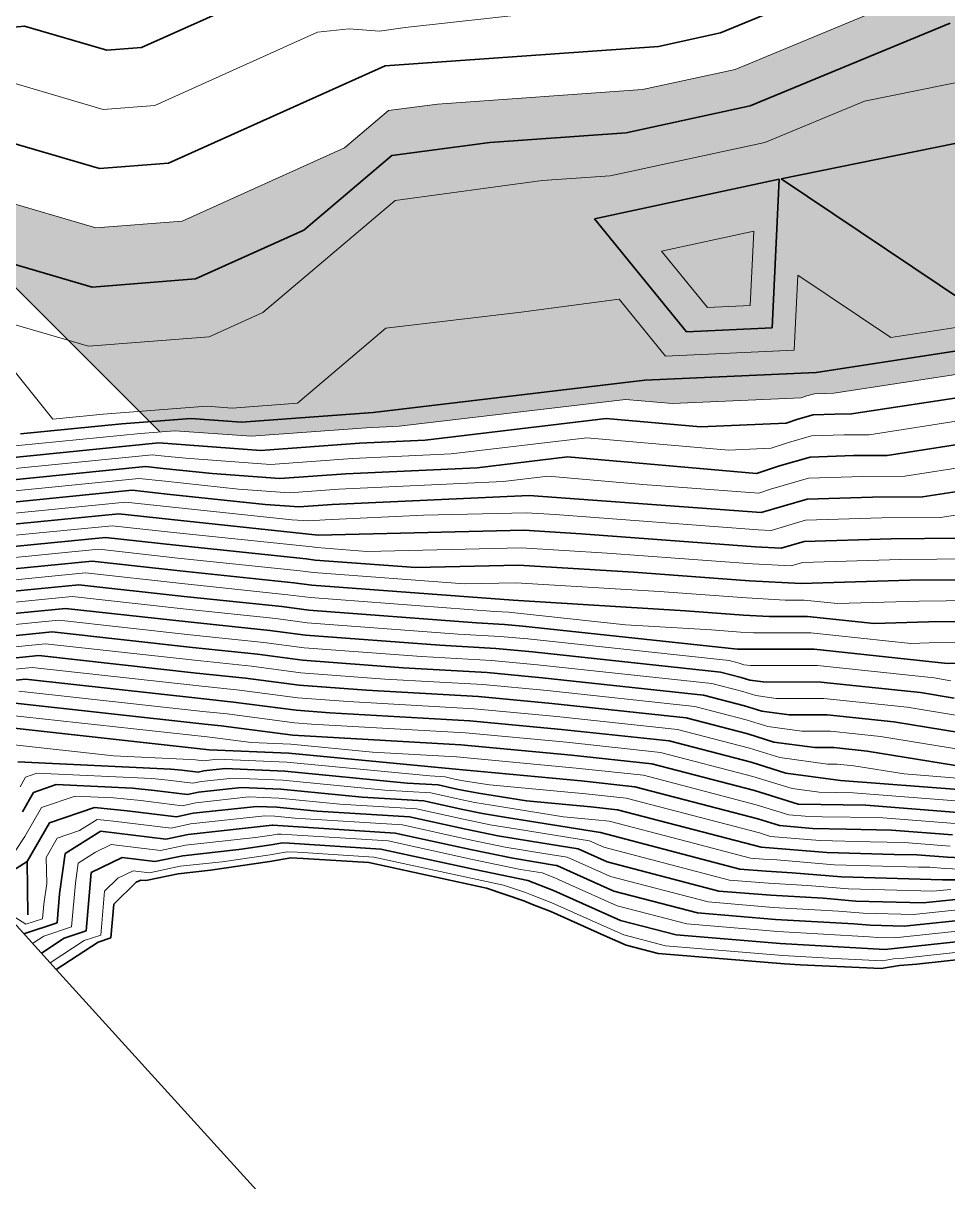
# Model space of a CAD drawing. Header units: millimetres. Extents: x -859836 to 307983, y -308065 to 649894.
# Drawn here: x -775683 to -711573, y -199489 to -119217 of the extents above; entities that cross this region are included whole.
import ezdxf

# ---------------------------------------------------------------- set-up
doc = ezdxf.new("R2010")
doc.units = ezdxf.units.MM
for name, color, linetype, lineweight in [('A-DETL-MBND', 5, 'Continuous', 9), ('C-TOPO', 7, 'Continuous', 9), ('C-TOPO-MAJR', 7, 'Continuous', 35), ('C-TOPO-MINR', 7, 'Continuous', 9)]:
    doc.layers.add(name, color=color, linetype=linetype, lineweight=lineweight)

msp = doc.modelspace()

# ---------------------------------------------------------------- hatches: boundary and pattern name
at = {"layer": 'A-DETL-MBND', "transparency": 33554585}
h = msp.add_hatch(color=1, dxfattribs=at)
h.paths.add_polyline_path([(-759872, -147838), (-751409, -147225), (-749609, -147143), (-733854, -145290), (-730653, -145570), (-721745, -145172), (-720814, -144887), (-719370, -144842), (-700946, -141995), (-695529, -141498), (-691142, -140868), (-678862, -139709), (-676064, -138561), (-673339, -137902), (-666588, -136592), (-665513, -135889), (-664558, -135218), (-662197, -133772), (-661519, -132852), (-659949, -130928), (-651084, -125443), (-650822, -125228), (-650213, -124939), (-646382, -122722), (-642214, -121295), (-640352, -120839), (-632919, -116639), (-632407, -116545), (-631232, -115977), (-624031, -110102), (-618435, -105784), (-615716, -103869), (-610671, -99638), (-609303, -97431), (-608187, -95168), (-606545, -92038), (-605546, -89814), (-602862, -83094), (-597357, -72506), (-595184, -69076), (-591888, -62294), (-588957, -58521), (-588686, -57663), (-586782, -51788), (-586421, -50671), (-585891, -49261), (-584837, -42142), (-583168, -34750), (-583236, -29503), (-581474, -24626), (-579291, -20446), (-577288, -10529), (-577844, -8379), (-576716, -5129), (-576923, -622), (-576761, 3433), (-577514, 8400), (-584433, 17478), (-591451, 26894), (-592059, 27631), (-594253, 29365), (-596698, 31520), (-606682, 39522), (-614114, 48456), (-617877, 53657), (-619367, 54812), (-621388, 57245), (-626371, 64609), (-630225, 76139), (-631882, 80641), (-631321, 82021), (-631047, 88615), (-629216, 99080), (-628971, 99848), (-627656, 101469), (-625202, 104951), (-622310, 108328), (-621916, 108853), (-618287, 112790), (-616954, 119597), (-611965, 123985), (-607391, 123672), (-603528, 125761), (-599346, 128280), (-596175, 130112), (-593901, 131920), (-587341, 139484), (-579017, 149394), (-573792, 168423), (-559581, 167597), (-555765, 171191), (-554261, 171958), (-551262, 173126), (-545079, 176205), (-536568, 178750), (-529133, 181370), (-526344, 189128), (-597518, 189128), (-597518, 207194), (-600686, 199575), (-609478, 188948), (-615919, 179175), (-616544, 177848), (-622914, 167950), (-630994, 157392), (-633191, 154309), (-645163, 133248), (-651286, 125168), (-651764, 119294), (-657364, 118029), (-668886, 104497), (-672322, 98230), (-678809, 91777), (-686744, 84898), (-689449, 82017), (-695207, 77404), (-695380, 71893), (-694273, 69271), (-689492, 45636), (-683652, 33844), (-677737, 19772), (-662028, -2904), (-651984, -24980), (-650691, -30222), (-651908, -42347), (-653635, -63919), (-656698, -68818), (-662024, -76036), (-666896, -86650), (-667567, -88913), (-681751, -105555), (-682213, -106748), (-682594, -107406), (-685917, -108622), (-692036, -110612), (-701719, -112727), (-713390, -117126), (-713858, -117303), (-715899, -118114), (-726309, -122425), (-732752, -123814), (-746954, -124818), (-750353, -125277), (-753407, -127865), (-764669, -132928), (-770641, -133394), (-784358, -129387), (-766211, -147534), (-765162, -147452), (-761763, -147700)])
h.paths.add_polyline_path([(-165073, -63985), (-152433, -63128), (-147212, -62558), (-145468, -61769), (-136004, -54982), (-133768, -53767), (-129949, -51511), (-119584, -45141), (-108212, -38110), (-106147, -37513), (-103534, -36430), (-95440, -33679), (-85435, -28121), (-81217, -27620), (-70310, -23490), (-69569, -23057), (-66354, -22120), (-63531, -20738), (-60354, -18737), (-51173, -14112), (-47726, -11549), (-46080, -8030), (-42098, 1247), (-71582, -3952), (-102491, 171344), (-31433, 183873), (-10665, 66090), (-8344, 71188), (-5480, 80840), (-4976, 82926), (-4345, 84088), (-2338, 91567), (-1942, 95428), (-648, 97607), (-1071, 98220), (-2510, 100800), (-3468, 101999), (-4531, 105589), (-4872, 106391), (-4883, 106838), (-4266, 108209), (-3836, 109670), (-3397, 110774), (-3406, 111243), (-3028, 112006), (-3263, 112804), (-5003, 115819), (-4795, 118868), (-5263, 125250), (-6517, 126820), (-6835, 127207), (-7506, 127369), (-7948, 127596), (-9992, 128520), (-10488, 129121), (-11669, 131806), (-11797, 132101), (-12046, 133135), (-12559, 133970), (-14267, 135969), (-16205, 140122), (-18451, 143457), (-18982, 145256), (-19057, 146525), (-18964, 150253), (-18988, 154876), (-19576, 155921), (-19786, 160906), (-20496, 162914), (-20826, 165369), (-20799, 166915), (-20107, 172970), (-19517, 173820), (-19312, 174558), (-18670, 176101), (-17060, 179067), (-15517, 180705), (-13911, 185702), (-4262, 188301), (-1645, 188923), (-105, 188210), (8503, 183584), (10926, 183912), (12005, 184043), (13640, 184361), (15131, 185109), (17172, 186245), (21649, 186967), (26966, 189922), (27822, 190382), (28403, 191056), (32119, 193617), (35169, 195832), (37685, 197143), (44902, 200225), (45756, 200160), (48502, 199127), (50290, 198574), (51191, 198365), (51921, 198324), (52221, 198344), (54759, 197846), (56032, 196790), (56464, 196469), (57692, 196367), (59108, 196361), (60941, 197154), (66233, 199839), (70130, 201192), (73048, 200979), (76924, 206128), (82127, 208080), (85344, 208780), (86075, 208372), (88573, 207914), (89729, 206890), (91276, 205317), (93776, 203937), (94137, 202344), (94391, 199786), (122336, 197831), (121797, 189716), (125647, 199482), (126089, 201383), (126324, 204787), (126905, 208036), (127554, 210427), (128482, 214073), (128746, 220996), (128473, 222544), (126624, 223852), (126936, 229764), (121612, 232554), (119877, 233364), (114690, 236608), (111762, 238823), (110636, 246522), (110029, 247546), (108783, 253509), (107371, 255011), (105531, 255323), (97841, 258447), (94527, 260036), (90352, 264357), (89017, 265316), (86132, 267662), (83932, 268416), (81219, 269590), (78181, 270815), (77485, 271254), (76016, 271688), (70070, 272996), (65720, 273763), (60235, 273305), (58972, 273395), (52899, 270581), (50487, 269940), (48782, 269681), (44888, 271379), (44155, 271664), (36008, 276151), (32279, 278102), (30572, 279889), (26209, 282046), (25647, 282628), (25305, 282619), (16014, 287701), (12948, 288678), (12218, 290013), (5109, 293561), (1173, 293491), (996, 295848), (-846, 297677), (-3706, 301772), (-4254, 303671), (-5166, 310755), (-5514, 312595), (-5824, 313912), (-11263, 323566), (-11006, 329168), (-11128, 331667), (-19570, 300160), (-119951, 327057), (-119803, 323213), (-126677, 316885), (-131916, 309583), (-138039, 307127), (-139811, 306218), (-145009, 304770), (-152454, 299923), (-155529, 293631), (-156974, 291356), (-164244, 289138), (-169538, 285729), (-171473, 283227), (-175794, 279460), (-179077, 276921), (-181978, 270226), (-183799, 266060), (-186962, 261812), (-188195, 260364), (-189518, 257544), (-192219, 254304), (-192584, 253707), (-193666, 250905), (-195467, 243388), (-196196, 242827), (-194515, 241920), (-193117, 240272), (-191870, 238552), (-189445, 238099), (-187379, 238829), (-181196, 237496), (-175260, 234188), (-174712, 233864), (-173921, 232781), (-172965, 231563), (-172393, 230212), (-171401, 229395), (-170346, 228036), (-168731, 226171), (-166947, 224795), (-166149, 223746), (-163251, 221790), (-159390, 213002), (-157244, 207107), (-158125, 203750), (-158684, 200374), (-157805, 198095), (-156223, 195786), (-156238, 193540), (-155648, 190949), (-154491, 184489), (-154880, 182143), (-154447, 180199), (-153070, 178898), (-149834, 176505), (-139965, 171530), (-138126, 170600), (-129357, 164765), (-128806, 164582), (-125625, 162125), (-121962, 159155), (-118169, 147987), (-115529, 142356), (-110100, 136364), (-104170, 130983), (-102874, 130179), (-102493, 125049), (-102587, 124307), (-102565, 123298), (-101236, 116731), (-101075, 108354), (-100903, 103207), (-100752, 100763), (-102347, 94828), (-103663, 92538), (-105020, 75873), (-113779, 78871), (-115927, 80336), (-116767, 79773), (-118030, 78279), (-120019, 71407), (-121727, 70570), (-124911, 67739), (-132123, 62869), (-134503, 61669), (-142143, 63655), (-144511, 65162), (-146330, 66255), (-93930, -25754), (-156629, -61462), (-204703, 22951), (-203169, 15882), (-200858, 9097), (-201011, 7340), (-201672, 4283), (-201800, 3453), (-202205, -1962), (-203074, -4336), (-205085, -7779), (-205398, -8805), (-204303, -12916), (-199204, -23507), (-197559, -24806), (-188446, -36297), (-186232, -39786), (-180001, -45528), (-178692, -50309), (-178316, -54011), (-176500, -58311), (-174921, -60229), (-168457, -62865), (-166443, -63531)])
h.paths.add_polyline_path([(-36382, 9575), (-36325, 9655), (-34497, 11838), (-31400, 15158), (-30158, 17103), (-28972, 19503), (-28725, 20204), (-24454, 28194), (-23969, 29653), (-22045, 35862), (-19945, 43004), (-18884, 49386), (-18505, 51142), (-18308, 51427), (-16088, 53703), (-14034, 56286), (-13124, 58389), (-12183, 60477), (-11466, 63512), (-44854, 57625), (-36383, 9584)])
h.paths.add_polyline_path([(-209307, 23977), (-205832, 24933), (-214036, 39337), (-155029, 72942), (-156196, 75860), (-157267, 77483), (-160083, 79252), (-162327, 81007), (-168562, 82322), (-171974, 82266), (-174895, 81970), (-178745, 82443), (-179832, 82459), (-182806, 83026), (-187870, 82820), (-190987, 82764), (-196740, 84867), (-206215, 90085), (-217797, 93191), (-220523, 94762), (-239193, 68099), (-236586, 66371), (-231472, 54327), (-229323, 51595), (-228392, 47968), (-224245, 38986), (-223941, 37016), (-223700, 36083), (-223413, 35510), (-223235, 34196), (-219932, 30913), (-219720, 30002), (-218890, 29933), (-218583, 30355), (-217413, 29932), (-217322, 28983), (-216667, 27680), (-215596, 26462), (-211752, 24276), (-211629, 24261)])
h.paths.add_polyline_path([(-104493, 32511), (-108740, 34478), (-111033, 34745), (-118279, 38197), (-121109, 39560), (-122686, 40146), (-124886, 42576), (-127774, 45075), (-127284, 49019), (-127353, 51467), (-126249, 53628), (-124638, 56522), (-122874, 56919), (-121333, 61662), (-118149, 64493), (-116851, 64289), (-109895, 61749), (-101431, 62897), (-97222, 57624), (-96994, 51839), (-95461, 45135), (-95182, 39024), (-97809, 35660), (-102505, 32673), (-103546, 32588)])
h.paths.add_polyline_path([(113952, 54850), (115144, 57676), (119371, 59200), (123981, 58308), (134122, 70221), (135206, 75484), (130794, 79482), (129640, 81238), (129018, 81691), (127052, 82907), (123829, 87412), (118436, 89438), (114649, 87913), (114523, 86104), (79787, 88533), (80974, 86559), (82982, 83414), (85870, 80693), (86415, 79732), (87156, 79254), (93254, 77937), (101112, 77088), (101690, 76657), (110303, 71926), (111655, 70038), (112330, 66003), (112029, 63955), (112025, 61722), (110833, 58895), (111202, 55882), (113573, 54992)])
h.paths.add_polyline_path([(46473, 90893), (46450, 90966), (46450, 90942)])
h.paths.add_polyline_path([(114914, 91699), (116742, 96586), (117222, 99339), (116281, 100813), (115714, 103134), (115083, 94112)])
h.paths.add_polyline_path([(77815, 91772), (81254, 140961), (77947, 134003), (77391, 132850), (76263, 127858), (75504, 126378), (70686, 116776), (69491, 114040), (69325, 112455), (69905, 111212), (72496, 104740), (73767, 102718), (74214, 102059), (75304, 98529), (75680, 97769), (77652, 92229)])
h.paths.add_polyline_path([(-430559, 174792), (-396358, 223636), (-410299, 232491), (-417613, 235355), (-425156, 238606), (-444149, 250578), (-452510, 252436), (-452510, 191303), (-451929, 191053), (-450916, 184024), (-444554, 181215), (-442283, 180124), (-434174, 176436)])
h.paths.add_polyline_path([(-462933, 188895), (-462489, 189128), (-463513, 189128)])
h.paths.add_polyline_path([(20902, 189411), (-15527, 199172), (-17080, 193377), (-157146, 230908), (-144206, 279204), (-133097, 276228), (-125333, 305205), (85106, 248818), (77341, 219841), (66233, 222817), (60021, 199635), (26079, 208730), (21836, 192894)])
h.paths.add_polyline_path([(-305163, 308526), (-297168, 312758), (-330807, 321772), (-305961, 308938)])
h.paths.add_polyline_path([(-101365, 344853), (-99267, 352685), (-106132, 348019), (-107260, 346432), (-107015, 346367)])
h.paths.add_polyline_path([(-77617, 359195), (-72055, 379953), (-74944, 376393), (-78127, 372078), (-79002, 371144), (-83284, 366025), (-86114, 364172), (-90178, 362561), (-78095, 359323)])
h.paths.add_polyline_path([(-70949, 384081), (-49147, 465447), (10755, 449396), (10427, 451476), (10340, 452557), (9561, 454240), (5848, 461010), (3088, 465731), (3916, 466341), (3829, 466873), (4301, 472115), (5273, 480727), (5235, 481311), (1254, 490409), (398, 499801), (248, 500675), (1538, 508051), (2399, 515172), (5336, 526780), (6042, 528818), (11319, 535892), (14764, 542803), (21028, 556609), (22026, 559450), (25679, 567225), (23762, 595967), (26857, 602002), (42608, 602571), (44738, 607162), (48181, 613963), (49550, 615647), (53154, 622325), (47956, 649894), (47874, 649894), (42817, 647426), (40858, 646138), (35158, 640491), (29786, 634475), (27764, 633773), (23010, 631806), (12648, 627092), (6576, 623443), (5459, 622546), (3132, 622423), (937, 621697), (-3757, 621182), (-10336, 620725), (-17509, 618636), (-20466, 617651), (-26978, 615727), (-29360, 614862), (-36198, 612616), (23495, 596621), (-6839, 483415), (-62468, 498321), (-61154, 491830), (-59928, 489468), (-56843, 481884), (-56752, 481249), (-55996, 465839), (-55728, 464742), (-55062, 458604), (-54604, 453643), (-54849, 452204), (-55585, 448717), (-57347, 441004), (-59178, 436511), (-62836, 421846), (-64420, 417337), (-65373, 414138), (-67663, 409612), (-67833, 408961), (-68221, 406728), (-67446, 402371), (-67164, 401641), (-67454, 400728), (-68102, 398277), (-69211, 394395), (-69530, 393435), (-70271, 388744), (-70595, 386619)])
h.paths.add_polyline_path([(-72390, 518021), (-67541, 536118), (-118601, 549800), (-111350, 544573), (-102792, 541248), (-98322, 538930), (-89693, 534294), (-86179, 534292), (-80614, 527648), (-74938, 522052), (-72698, 518856)])
h.paths.add_polyline_path([(-136180, 559285), (-135118, 563249), (-136667, 559600)])
h.paths.add_polyline_path([(-54600, 584415), (-47886, 609472), (-50553, 609641), (-55313, 609698), (-62008, 606325), (-64948, 609251), (-80643, 608301), (-83770, 607896), (-87388, 606897), (-94432, 606828), (-97621, 607514), (-101540, 606576), (-111704, 601349), (-115028, 602044), (-116464, 600991), (-56960, 585047)])
h.paths.add_polyline_path([(-105893, 632098), (-77034, 642660), (-60117, 645580), (-52045, 639137), (-36907, 649894), (-98339, 649894), (-105228, 633665)])

# ---------------------------------------------------------------- linework, layer by layer
at = {"layer": 'A-DETL-MBND'}
msp.add_line((-784358, -129387), (-766237, -147508), dxfattribs=at)
at = {"layer": 'C-TOPO'}
msp.add_line((-773391, -184774), (-842479, -108732), dxfattribs=at)
at = {"layer": 'C-TOPO', "lineweight": 35}
for p, q in [((-758587, -177299), (-762691, -177898)), ((-757136, -177049), (-758587, -177299)), ((-756276, -177084), (-757136, -177049)), ((-751718, -177374), (-756276, -177084)), ((-744101, -179038), (-751718, -177374)), ((-764932, -178144), (-767184, -178623)), ((-762691, -177898), (-764932, -178144)), ((-767846, -178737), (-769396, -180263)), ((-767524, -178582), (-767846, -178737)), ((-767184, -178623), (-767524, -178582)), ((-743549, -179152), (-744101, -179038)), ((-740967, -180011), (-743549, -179152)), ((-769396, -180263), (-769600, -182587)), ((-740366, -180278), (-740967, -180011)), ((-739103, -180771), (-740366, -180278)), ((-735396, -182419), (-739103, -180771)), ((-770481, -182879), (-773391, -184774)), ((-769600, -182587), (-770481, -182879)), ((-733879, -183095), (-735396, -182419)), ((-731655, -183676), (-733879, -183095)), ((-722908, -184394), (-731655, -183676)), ((-707558, -183743), (-713715, -184402)), ((-721822, -184457), (-722908, -184394)), ((-716203, -184712), (-721822, -184457)), ((-714935, -184498), (-716203, -184712)), ((-713715, -184402), (-714935, -184498)), ((-773391, -184774), (-687092, -279760))]:
    msp.add_line(p, q, dxfattribs=at)
at = {"layer": 'C-TOPO-MAJR'}
for p, q in [((-720395, -117024), (-727335, -119897)), ((-759975, -117524), (-767489, -120903)), ((-775596, -119419), (-788896, -120682)), ((-769878, -121089), (-775596, -119419)), ((-711403, -119205), (-725283, -124952)), ((-727335, -119897), (-731630, -120824)), ((-767489, -120903), (-769878, -121089)), ((-731630, -120824), (-750581, -122163)), ((-750581, -122163), (-765609, -128920)), ((-725283, -124952), (-733874, -126805)), ((-770386, -129292), (-781823, -125951)), ((-733874, -126805), (-743327, -127473)), ((-705688, -126463), (-723131, -130000)), ((-743327, -127473), (-750120, -128386)), ((-750120, -128386), (-756233, -133567)), ((-765609, -128920), (-770386, -129292)), ((-723259, -130017), (-736063, -132779)), ((-723749, -140333), (-723259, -130017)), ((-723131, -130000), (-710341, -138573)), ((-770895, -137496), (-788050, -132484)), ((-736063, -132779), (-729688, -140598)), ((-756233, -133567), (-763729, -136937)), ((-763729, -136937), (-770895, -137496)), ((-729688, -140598), (-723749, -140333)), ((-720710, -143424), (-700751, -140340)), ((-732588, -143955), (-720710, -143424)), ((-718248, -146293), (-701141, -143649)), ((-751409, -146185), (-732588, -143955)), ((-768840, -146976), (-764057, -146604)), ((-764057, -146604), (-760536, -146861)), ((-760536, -146861), (-751409, -146185)), ((-747809, -148100), (-735261, -146613)), ((-735261, -146613), (-728719, -147185)), ((-722780, -146920), (-721977, -146659)), ((-721977, -146659), (-720919, -146349)), ((-720919, -146349), (-719409, -146302)), ((-719409, -146302), (-718248, -146293)), ((-775869, -147673), (-768840, -146976)), ((-728719, -147185), (-722780, -146920)), ((-715787, -149162), (-701531, -146958)), ((-780359, -149696), (-766267, -148300)), ((-766267, -148300), (-759208, -148816)), ((-759208, -148816), (-752363, -148309)), ((-752363, -148309), (-747809, -148100)), ((-744209, -150015), (-737935, -149271)), ((-737935, -149271), (-724850, -150415)), ((-723243, -149894), (-721127, -149273)), ((-721127, -149273), (-718108, -149180)), ((-718108, -149180), (-715787, -149162)), ((-780111, -151217), (-767193, -149937)), ((-767193, -149937), (-765977, -150071)), ((-765977, -150071), (-762586, -150427)), ((-753316, -150433), (-744209, -150015)), ((-724850, -150415), (-723243, -149894)), ((-762586, -150427), (-757879, -150770)), ((-757879, -150770), (-753316, -150433)), ((-713325, -152030), (-701920, -150268)), ((-779862, -152738), (-768119, -151574)), ((-768119, -151574), (-765688, -151842)), ((-765688, -151842), (-758905, -152553)), ((-754270, -152556), (-740609, -151930)), ((-740609, -151930), (-724510, -153129)), ((-724510, -153129), (-721336, -152197)), ((-721336, -152197), (-716808, -152057)), ((-716808, -152057), (-713325, -152030)), ((-779614, -154258), (-769045, -153211)), ((-769045, -153211), (-765398, -153614)), ((-758905, -152553), (-756551, -152725)), ((-756551, -152725), (-754270, -152556)), ((-765398, -153614), (-755223, -154680)), ((-779366, -155779), (-769971, -154848)), ((-769971, -154848), (-765108, -155385)), ((-755223, -154680), (-740977, -154352)), ((-740977, -154352), (-736993, -154594)), ((-736993, -154594), (-724919, -155493)), ((-715507, -154935), (-710863, -154899)), ((-765108, -155385), (-756064, -156333)), ((-724919, -155493), (-723131, -155587)), ((-723131, -155587), (-721545, -155122)), ((-721545, -155122), (-715507, -154935)), ((-779117, -157300), (-770897, -156485)), ((-770897, -156485), (-764818, -157156)), ((-756064, -156333), (-755442, -156414)), ((-755442, -156414), (-748468, -156938)), ((-764818, -157156), (-756905, -157985)), ((-748468, -156938), (-741345, -156774)), ((-741345, -156774), (-733378, -157258)), ((-733378, -157258), (-725328, -157858)), ((-778869, -158821), (-771823, -158122)), ((-771823, -158122), (-764528, -158927)), ((-756905, -157985), (-755661, -158148)), ((-725328, -157858), (-721753, -158046)), ((-721753, -158046), (-714206, -157813)), ((-714206, -157813), (-708402, -157767)), ((-764528, -158927), (-757745, -159638)), ((-755661, -158148), (-741713, -159196)), ((-757745, -159638), (-755880, -159883)), ((-741713, -159196), (-729763, -159922)), ((-778621, -160341), (-772749, -159759)), ((-772749, -159759), (-764238, -160698)), ((-755880, -159883), (-744257, -160756)), ((-729763, -159922), (-725738, -160222)), ((-725738, -160222), (-723950, -160316)), ((-723950, -160316), (-721298, -160318)), ((-721298, -160318), (-716679, -160807)), ((-764238, -160698), (-758586, -161291)), ((-758586, -161291), (-756099, -161617)), ((-744257, -160756), (-742315, -160866)), ((-742315, -160866), (-741040, -160985)), ((-741040, -160985), (-726147, -162586)), ((-716679, -160807), (-712905, -160690)), ((-712905, -160690), (-705940, -160636)), ((-778372, -161862), (-773675, -161396)), ((-773675, -161396), (-763948, -162470)), ((-756099, -161617), (-746800, -162316)), ((-763948, -162470), (-759426, -162943)), ((-759426, -162943), (-756318, -163351)), ((-746800, -162316), (-742918, -162536)), ((-742918, -162536), (-740367, -162774)), ((-740367, -162774), (-727336, -164175)), ((-726147, -162586), (-720843, -162591)), ((-720843, -162591), (-711604, -163568)), ((-778124, -163383), (-774601, -163034)), ((-774601, -163034), (-763659, -164241)), ((-756318, -163351), (-749344, -163875)), ((-711604, -163568), (-703478, -163505)), ((-763659, -164241), (-760267, -164596)), ((-749344, -163875), (-743520, -164205)), ((-743520, -164205), (-739694, -164563)), ((-727336, -164175), (-725913, -164545)), ((-725913, -164545), (-725309, -164733)), ((-777876, -164903), (-775527, -164671)), ((-775527, -164671), (-763369, -166012)), ((-760267, -164596), (-756537, -165086)), ((-756537, -165086), (-751888, -165435)), ((-739694, -164563), (-728524, -165763)), ((-725309, -164733), (-724366, -164860)), ((-724366, -164860), (-720388, -164863)), ((-720388, -164863), (-713459, -165596)), ((-763369, -166012), (-761108, -166249)), ((-751888, -165435), (-744122, -165875)), ((-744122, -165875), (-739021, -166351)), ((-728524, -165763), (-725679, -166504)), ((-713459, -165596), (-711131, -165974)), ((-776453, -166308), (-763079, -167783)), ((-761108, -166249), (-756756, -166820)), ((-756756, -166820), (-754431, -166995)), ((-739021, -166351), (-729713, -167352)), ((-725679, -166504), (-724471, -166881)), ((-724471, -166881), (-722585, -167133)), ((-754431, -166995), (-744725, -167545)), ((-744725, -167545), (-738348, -168140)), ((-729713, -167352), (-725445, -168463)), ((-722585, -167133), (-719933, -167135)), ((-719933, -167135), (-715314, -167624)), ((-715314, -167624), (-710657, -168380)), ((-777379, -167945), (-762789, -169554)), ((-763079, -167783), (-761948, -167902)), ((-761948, -167902), (-756975, -168554)), ((-756975, -168554), (-745327, -169214)), ((-738348, -168140), (-730901, -168941)), ((-725445, -168463), (-723633, -169028)), ((-745327, -169214), (-737675, -169929)), ((-730901, -168941), (-725211, -170422)), ((-723633, -169028), (-720804, -169406)), ((-762789, -169554), (-757257, -169800)), ((-757257, -169800), (-745929, -170884)), ((-737675, -169929), (-732090, -170529)), ((-720804, -169406), (-719478, -169407)), ((-719478, -169407), (-717168, -169652)), ((-717168, -169652), (-710184, -170786)), ((-776060, -170383), (-765440, -170888)), ((-765440, -170888), (-764684, -170965)), ((-764684, -170965), (-763540, -171105)), ((-763155, -171023), (-761684, -170861)), ((-761684, -170861), (-757539, -171045)), ((-745929, -170884), (-737002, -171717)), ((-732090, -170529), (-724977, -172381)), ((-725211, -170422), (-722795, -171175)), ((-763540, -171105), (-763155, -171023)), ((-757539, -171045), (-749052, -171858)), ((-737002, -171717), (-733279, -172118)), ((-722795, -171175), (-719023, -171679)), ((-719023, -171679), (-710536, -172341)), ((-775736, -173844), (-774963, -172505)), ((-774963, -172505), (-773402, -171970)), ((-773402, -171970), (-768092, -172222)), ((-768092, -172222), (-766580, -172376)), ((-766580, -172376), (-764292, -172655)), ((-764292, -172655), (-763522, -172491)), ((-763522, -172491), (-760578, -172169)), ((-760578, -172169), (-757820, -172291)), ((-757820, -172291), (-752174, -172831)), ((-749052, -171858), (-746919, -171993)), ((-746919, -171993), (-745617, -172278)), ((-745617, -172278), (-744881, -172430)), ((-744881, -172430), (-744119, -172555)), ((-744119, -172555), (-740793, -173089)), ((-733279, -172118), (-724744, -174340)), ((-724977, -172381), (-721957, -173322)), ((-752174, -172831), (-747908, -173103)), ((-747908, -173103), (-745304, -173671)), ((-740793, -173089), (-736329, -173506)), ((-721957, -173322), (-717254, -173399)), ((-773865, -174627), (-770743, -173556)), ((-770743, -173556), (-768475, -173787)), ((-768475, -173787), (-765043, -174205)), ((-765043, -174205), (-763888, -173959)), ((-763888, -173959), (-759473, -173476)), ((-759473, -173476), (-758102, -173537)), ((-758102, -173537), (-755296, -173805)), ((-755296, -173805), (-748898, -174212)), ((-745304, -173671), (-743832, -173975)), ((-743832, -173975), (-742309, -174227)), ((-736329, -173506), (-734467, -173706)), ((-734467, -173706), (-724510, -176299)), ((-717254, -173399), (-710889, -173895)), ((-775411, -177304), (-773865, -174627)), ((-764254, -175427), (-758408, -174787)), ((-758408, -174787), (-758382, -174783)), ((-758382, -174783), (-758372, -174782)), ((-758372, -174782), (-758367, -174782)), ((-758367, -174782), (-749887, -175322)), ((-748898, -174212), (-744992, -175065)), ((-742309, -174227), (-735656, -175295)), ((-724744, -174340), (-723233, -174811)), ((-723233, -174811), (-720955, -175001)), ((-772759, -176739), (-770355, -175215)), ((-770355, -175215), (-770329, -175203)), ((-770329, -175203), (-765794, -175755)), ((-765794, -175755), (-764254, -175427)), ((-749887, -175322), (-744679, -176459)), ((-744992, -175065), (-742784, -175521)), ((-742784, -175521), (-740499, -175898)), ((-735656, -175295), (-725983, -177820)), ((-720955, -175001), (-718620, -175067)), ((-718620, -175067), (-715485, -175118)), ((-715485, -175118), (-711241, -175449)), ((-764620, -176896), (-760723, -176469)), ((-760723, -176469), (-758493, -176143)), ((-758493, -176143), (-757704, -176007)), ((-757704, -176007), (-757237, -176026)), ((-757237, -176026), (-750877, -176431)), ((-750877, -176431), (-744366, -177853)), ((-744679, -176459), (-741735, -177067)), ((-740499, -175898), (-737192, -176429)), ((-737192, -176429), (-735194, -177321)), ((-724510, -176299), (-719953, -176679)), ((-778433, -179225), (-775411, -177304)), ((-775351, -180985), (-775411, -177304)), ((-773155, -179526), (-772759, -176739)), ((-770960, -178066), (-768813, -177029)), ((-768813, -177029), (-766545, -177306)), ((-766545, -177306), (-764620, -176896)), ((-741735, -177067), (-738734, -177563)), ((-735194, -177321), (-727456, -179341)), ((-719953, -176679), (-715283, -176812)), ((-715283, -176812), (-713716, -176838)), ((-713716, -176838), (-711594, -177003)), ((-711594, -177003), (-708411, -177154)), ((-771315, -182109), (-770960, -178066)), ((-744366, -177853), (-740687, -178613)), ((-738734, -177563), (-738713, -177571)), ((-738713, -177571), (-738689, -177581)), ((-738689, -177581), (-734733, -179347)), ((-725983, -177820), (-724179, -177969)), ((-724179, -177969), (-722369, -178073)), ((-722369, -178073), (-718951, -178357)), ((-740687, -178613), (-738924, -179301)), ((-718951, -178357), (-711946, -178557)), ((-711946, -178557), (-703563, -178623)), ((-773333, -181547), (-773155, -179526)), ((-738924, -179301), (-736909, -180196)), ((-734733, -179347), (-728929, -180862)), ((-727456, -179341), (-723849, -179638)), ((-723849, -179638), (-720227, -179846)), ((-736909, -180196), (-734272, -181373)), ((-720227, -179846), (-717949, -180035)), ((-717949, -180035), (-713279, -180169)), ((-713279, -180169), (-710807, -179904)), ((-734272, -181373), (-730402, -182383)), ((-728929, -180862), (-723519, -181307)), ((-723519, -181307), (-718086, -181619)), ((-714612, -181780), (-709667, -181251)), ((-775630, -182310), (-773333, -181547)), ((-772847, -182618), (-771315, -182109)), ((-718086, -181619), (-716947, -181714)), ((-716947, -181714), (-714612, -181780)), ((-774420, -183642), (-772847, -182618)), ((-730402, -182383), (-723189, -182976)), ((-723189, -182976), (-715945, -183392)), ((-715945, -183392), (-708527, -182598))]:
    msp.add_line(p, q, dxfattribs=at)
at = {"layer": 'C-TOPO-MINR'}
for p, q in [((-739984, -118503), (-749189, -119523)), ((-715899, -118114), (-726309, -122425)), ((-749189, -119523), (-750975, -119770)), ((-755278, -119844), (-766549, -124911)), ((-753074, -119606), (-755278, -119844)), ((-750975, -119770), (-753074, -119606)), ((-770132, -125191), (-778710, -122685)), ((-726309, -122425), (-732752, -123814)), ((-708545, -122834), (-717351, -124620)), ((-732752, -123814), (-746954, -124818)), ((-766549, -124911), (-770132, -125191)), ((-746954, -124818), (-750350, -125274)), ((-717351, -124620), (-724258, -127479)), ((-750350, -125274), (-753407, -127865)), ((-724258, -127479), (-734996, -129796)), ((-753407, -127865), (-764669, -132928)), ((-770641, -133394), (-784937, -129218)), ((-734996, -129796), (-739699, -130128)), ((-739699, -130128), (-749889, -131498)), ((-749889, -131498), (-759059, -139268)), ((-764669, -132928), (-770641, -133394)), ((-725023, -133629), (-731425, -135010)), ((-725268, -138787), (-725023, -133629)), ((-731425, -135010), (-728237, -138919)), ((-722229, -141879), (-721982, -136671)), ((-721982, -136671), (-715526, -140999)), ((-741165, -139245), (-734356, -138329)), ((-734356, -138329), (-731138, -142276)), ((-728237, -138919), (-725268, -138787)), ((-715526, -140999), (-700557, -138685)), ((-779685, -139103), (-773624, -146661)), ((-771149, -141597), (-779685, -139103)), ((-759059, -139268), (-762789, -140945)), ((-750531, -140355), (-741165, -139245)), ((-756659, -145547), (-750531, -140355)), ((-762789, -140945), (-771149, -141597)), ((-731138, -142276), (-722229, -141879)), ((-719479, -144859), (-700946, -141995)), ((-749609, -147143), (-733925, -145284)), ((-733925, -145284), (-730653, -145570)), ((-730653, -145570), (-721745, -145172)), ((-721745, -145172), (-721343, -145042)), ((-721343, -145042), (-720814, -144887)), ((-720814, -144887), (-720060, -144863)), ((-720060, -144863), (-719479, -144859)), ((-770127, -146315), (-762952, -145755)), ((-762952, -145755), (-761200, -145883)), ((-761200, -145883), (-756659, -145547)), ((-717018, -147727), (-701336, -145304)), ((-773624, -146661), (-770127, -146315)), ((-778114, -148685), (-767554, -147638)), ((-767554, -147638), (-765162, -147452)), ((-765162, -147452), (-759872, -147838)), ((-759872, -147838), (-751886, -147247)), ((-751886, -147247), (-749609, -147143)), ((-746009, -149057), (-736598, -147942)), ((-736598, -147942), (-726785, -148800)), ((-723815, -148667), (-722610, -148277)), ((-722610, -148277), (-721023, -147811)), ((-721023, -147811), (-718759, -147741)), ((-718759, -147741), (-717018, -147727)), ((-780235, -150457), (-766730, -149118)), ((-766730, -149118), (-766122, -149185)), ((-766122, -149185), (-764427, -149363)), ((-752839, -149371), (-746009, -149057)), ((-726785, -148800), (-723815, -148667)), ((-714556, -150596), (-701725, -148613)), ((-764427, -149363), (-758544, -149793)), ((-758544, -149793), (-752839, -149371)), ((-779987, -151977), (-767656, -150755)), ((-767656, -150755), (-765832, -150957)), ((-742409, -150972), (-739272, -150600)), ((-739272, -150600), (-732730, -151172)), ((-723876, -151511), (-721232, -150735)), ((-721232, -150735), (-717458, -150618)), ((-717458, -150618), (-714556, -150596)), ((-765832, -150957), (-760745, -151490)), ((-760745, -151490), (-757215, -151748)), ((-757215, -151748), (-753793, -151494)), ((-753793, -151494), (-742409, -150972)), ((-732730, -151172), (-724680, -151772)), ((-724680, -151772), (-723876, -151511)), ((-779738, -153498), (-768582, -152393)), ((-768582, -152393), (-765543, -152728)), ((-712094, -153465), (-702115, -151922)), ((-765543, -152728), (-757064, -153616)), ((-754746, -153618), (-747916, -153305)), ((-747916, -153305), (-740793, -153141)), ((-740793, -153141), (-738801, -153262)), ((-738801, -153262), (-724714, -154311)), ((-779490, -155019), (-769508, -154030)), ((-769508, -154030), (-765253, -154499)), ((-757064, -153616), (-755887, -153702)), ((-755887, -153702), (-754746, -153618)), ((-723821, -154358), (-721440, -153660)), ((-721440, -153660), (-716157, -153496)), ((-716157, -153496), (-712094, -153465)), ((-765253, -154499), (-755644, -155506)), ((-724714, -154311), (-723821, -154358)), ((-779242, -156540), (-770434, -155667)), ((-770434, -155667), (-764963, -156270)), ((-755644, -155506), (-755333, -155547)), ((-755333, -155547), (-751846, -155809)), ((-751846, -155809), (-741161, -155563)), ((-741161, -155563), (-735186, -155926)), ((-764963, -156270), (-756484, -157159)), ((-735186, -155926), (-725124, -156675)), ((-721649, -156584), (-714856, -156374)), ((-714856, -156374), (-709633, -156333)), ((-778993, -158060), (-771360, -157304)), ((-771360, -157304), (-764673, -158042)), ((-756484, -157159), (-755552, -157281)), ((-755552, -157281), (-745090, -158067)), ((-725124, -156675), (-722442, -156817)), ((-722442, -156817), (-721649, -156584)), ((-764673, -158042), (-757325, -158812)), ((-745090, -158067), (-741529, -157985)), ((-741529, -157985), (-731570, -158590)), ((-757325, -158812), (-755771, -159016)), ((-731570, -158590), (-725533, -159040)), ((-778745, -159581), (-772286, -158941)), ((-772286, -158941), (-764383, -159813)), ((-755771, -159016), (-742985, -159976)), ((-725533, -159040), (-722852, -159181)), ((-722852, -159181), (-721526, -159182)), ((-721526, -159182), (-719216, -159427)), ((-719216, -159427), (-713556, -159251)), ((-713556, -159251), (-707171, -159202)), ((-764383, -159813), (-758166, -160464)), ((-758166, -160464), (-755990, -160750)), ((-742985, -159976), (-742014, -160031)), ((-742014, -160031), (-741376, -160091)), ((-741376, -160091), (-733930, -160891)), ((-778496, -161102), (-773212, -160578)), ((-773212, -160578), (-764093, -161584)), ((-755990, -160750), (-745528, -161536)), ((-733930, -160891), (-727955, -161254)), ((-727955, -161254), (-725943, -161404)), ((-764093, -161584), (-759006, -162117)), ((-759006, -162117), (-756209, -162484)), ((-745528, -161536), (-742616, -161701)), ((-742616, -161701), (-740703, -161880)), ((-740703, -161880), (-726741, -163381)), ((-725943, -161404), (-725049, -161451)), ((-725049, -161451), (-721071, -161454)), ((-721071, -161454), (-714142, -162187)), ((-714142, -162187), (-712255, -162129)), ((-712255, -162129), (-704709, -162070)), ((-778248, -162622), (-774138, -162215)), ((-774138, -162215), (-763804, -163355)), ((-756209, -162484), (-748072, -163096)), ((-763804, -163355), (-759847, -163770)), ((-748072, -163096), (-743219, -163371)), ((-743219, -163371), (-740030, -163668)), ((-740030, -163668), (-727930, -164969)), ((-726741, -163381), (-726030, -163566)), ((-726030, -163566), (-725728, -163660)), ((-725728, -163660), (-725257, -163723)), ((-725257, -163723), (-720616, -163727)), ((-720616, -163727), (-712532, -164582)), ((-778000, -164143), (-775064, -163852)), ((-775064, -163852), (-763514, -165126)), ((-759847, -163770), (-756428, -164219)), ((-756428, -164219), (-750616, -164655)), ((-763514, -165126), (-760687, -165423)), ((-750616, -164655), (-743821, -165040)), ((-743821, -165040), (-739357, -165457)), ((-727930, -164969), (-725796, -165525)), ((-712532, -164582), (-711368, -164771)), ((-775990, -165489), (-763224, -166898)), ((-760687, -165423), (-756647, -165953)), ((-756647, -165953), (-753160, -166215)), ((-739357, -165457), (-729119, -166558)), ((-725796, -165525), (-724890, -165807)), ((-724890, -165807), (-723476, -165996)), ((-723476, -165996), (-720161, -165999)), ((-720161, -165999), (-714386, -166610)), ((-763224, -166898), (-761528, -167075)), ((-753160, -166215), (-744423, -166710)), ((-744423, -166710), (-738684, -167246)), ((-729119, -166558), (-725562, -167484)), ((-714386, -166610), (-710894, -167177)), ((-776916, -167126), (-762934, -168669)), ((-761528, -167075), (-756866, -167687)), ((-756866, -167687), (-755703, -167775)), ((-738684, -167246), (-730307, -168146)), ((-725562, -167484), (-724052, -167954)), ((-755703, -167775), (-745026, -168379)), ((-745026, -168379), (-738011, -169034)), ((-730307, -168146), (-725328, -169443)), ((-724052, -167954), (-721695, -168270)), ((-721695, -168270), (-719706, -168271)), ((-719706, -168271), (-716241, -168638)), ((-776720, -169164), (-769425, -169969)), ((-762934, -168669), (-762369, -168728)), ((-762369, -168728), (-759882, -169054)), ((-759882, -169054), (-757116, -169177)), ((-757116, -169177), (-751452, -169719)), ((-738011, -169034), (-731496, -169735)), ((-716241, -168638), (-710421, -169583)), ((-769425, -169969), (-764115, -170221)), ((-751452, -169719), (-745628, -170049)), ((-745628, -170049), (-737338, -170823)), ((-731496, -169735), (-725094, -171402)), ((-725328, -169443), (-723214, -170101)), ((-723214, -170101), (-719914, -170543)), ((-764115, -170221), (-763737, -170260)), ((-763737, -170260), (-763165, -170329)), ((-763165, -170329), (-762972, -170288)), ((-762972, -170288), (-762236, -170208)), ((-762236, -170208), (-757398, -170423)), ((-757398, -170423), (-747490, -171371)), ((-737338, -170823), (-732684, -171323)), ((-719914, -170543), (-719251, -170543)), ((-719251, -170543), (-718096, -170666)), ((-718096, -170666), (-714604, -171233)), ((-775898, -172113), (-775512, -171444)), ((-775512, -171444), (-774731, -171176)), ((-774731, -171176), (-766766, -171555)), ((-766766, -171555), (-765632, -171671)), ((-765632, -171671), (-763916, -171880)), ((-763916, -171880), (-763338, -171757)), ((-763338, -171757), (-761131, -171515)), ((-761131, -171515), (-757680, -171668)), ((-757680, -171668), (-750613, -172344)), ((-747490, -171371), (-746424, -171438)), ((-746424, -171438), (-745773, -171581)), ((-745773, -171581), (-745405, -171657)), ((-745405, -171657), (-745024, -171720)), ((-745024, -171720), (-743361, -171987)), ((-732684, -171323), (-724861, -173361)), ((-725094, -171402), (-722376, -172249)), ((-714604, -171233), (-710360, -171563)), ((-750613, -172344), (-747414, -172548)), ((-747414, -172548), (-745461, -172975)), ((-743361, -171987), (-736665, -172612)), ((-722376, -172249), (-720490, -172501)), ((-720490, -172501), (-718139, -172539)), ((-718139, -172539), (-710713, -173118)), ((-774414, -173566), (-772072, -172763)), ((-772072, -172763), (-769417, -172889)), ((-769417, -172889), (-767527, -173081)), ((-767527, -173081), (-764667, -173430)), ((-764667, -173430), (-763705, -173225)), ((-763705, -173225), (-760025, -172822)), ((-760025, -172822), (-757961, -172914)), ((-757961, -172914), (-753735, -173318)), ((-753735, -173318), (-748403, -173657)), ((-745461, -172975), (-744357, -173202)), ((-744357, -173202), (-743214, -173391)), ((-736665, -172612), (-733873, -172912)), ((-733873, -172912), (-724627, -175320)), ((-724861, -173361), (-722595, -174067)), ((-775573, -175574), (-774414, -173566)), ((-764071, -174693), (-758920, -174129)), ((-758920, -174129), (-758243, -174159)), ((-758243, -174159), (-756857, -174292)), ((-748403, -173657), (-745148, -174368)), ((-743214, -173391), (-738224, -174192)), ((-722595, -174067), (-721456, -174161)), ((-721456, -174161), (-720288, -174195)), ((-771774, -175159), (-770543, -174378)), ((-770543, -174378), (-769422, -174492)), ((-769422, -174492), (-765419, -174980)), ((-765419, -174980), (-764071, -174693)), ((-756857, -174292), (-749393, -174767)), ((-749393, -174767), (-744835, -175762)), ((-745148, -174368), (-743308, -174748)), ((-743308, -174748), (-741404, -175063)), ((-738224, -174192), (-735992, -174400)), ((-735992, -174400), (-735061, -174501)), ((-735061, -174501), (-730083, -175797)), ((-720288, -174195), (-716369, -174258)), ((-716369, -174258), (-711065, -174672)), ((-776230, -176576), (-775573, -175574)), ((-774080, -177010), (-773317, -175688)), ((-773317, -175688), (-771774, -175159)), ((-764437, -176161), (-759566, -175628)), ((-759566, -175628), (-758437, -175463)), ((-758437, -175463), (-758038, -175395)), ((-758038, -175395), (-757802, -175404)), ((-757802, -175404), (-750382, -175876)), ((-744835, -175762), (-742259, -176294)), ((-741404, -175063), (-736424, -175862)), ((-724627, -175320), (-723871, -175555)), ((-723871, -175555), (-720454, -175840)), ((-770657, -176641), (-769571, -176116)), ((-769571, -176116), (-766170, -176530)), ((-766170, -176530), (-764437, -176161)), ((-750382, -175876), (-744523, -177156)), ((-742259, -176294), (-739594, -176734)), ((-736424, -175862), (-735425, -176308)), ((-735425, -176308), (-726719, -178581)), ((-730083, -175797), (-725246, -177060)), ((-720454, -175840), (-716952, -175940)), ((-716952, -175940), (-714600, -175978)), ((-714600, -175978), (-711418, -176226)), ((-774050, -178828), (-774080, -177010)), ((-771860, -177403), (-770657, -176641)), ((-764803, -177630), (-761881, -177310)), ((-761881, -177310), (-758548, -176823)), ((-758548, -176823), (-757370, -176620)), ((-757370, -176620), (-756671, -176649)), ((-756671, -176649), (-751372, -176986)), ((-751372, -176986), (-744210, -178550)), ((-744523, -177156), (-741211, -177840)), ((-739594, -176734), (-737961, -176996)), ((-737961, -176996), (-734964, -178334)), ((-725246, -177060), (-724345, -177134)), ((-724345, -177134), (-723439, -177186)), ((-723439, -177186), (-719452, -177518)), ((-772058, -178796), (-771860, -177403)), ((-769128, -178461), (-768055, -177942)), ((-768055, -177942), (-766921, -178081)), ((-766921, -178081), (-764803, -177630)), ((-741211, -177840), (-739710, -178088)), ((-739710, -178088), (-738818, -178436)), ((-719452, -177518), (-713615, -177684)), ((-713615, -177684), (-712831, -177697)), ((-712831, -177697), (-711770, -177780)), ((-711770, -177780), (-710179, -177856)), ((-774253, -180255), (-774050, -178828)), ((-772324, -181828), (-772058, -178796)), ((-770040, -179358), (-769128, -178461)), ((-744210, -178550), (-742370, -178930)), ((-742370, -178930), (-740852, -179435)), ((-738818, -178436), (-737799, -178889)), ((-737799, -178889), (-734502, -180360)), ((-734964, -178334), (-728193, -180102)), ((-726719, -178581), (-724014, -178803)), ((-724014, -178803), (-721298, -178959)), ((-721298, -178959), (-718450, -179196)), ((-770306, -182390), (-770040, -179358)), ((-740852, -179435), (-740498, -179592)), ((-740498, -179592), (-739029, -180165)), ((-718450, -179196), (-712613, -179363)), ((-712613, -179363), (-711376, -179230)), ((-777219, -180561), (-775491, -181647)), ((-774342, -181266), (-774253, -180255)), ((-739029, -180165), (-736019, -181503)), ((-734502, -180360), (-729666, -181623)), ((-728193, -180102), (-723684, -180472)), ((-723684, -180472), (-719157, -180732)), ((-713946, -180974), (-710237, -180577)), ((-775491, -181647), (-774342, -181266)), ((-719157, -180732), (-717448, -180875)), ((-717448, -180875), (-713946, -180974)), ((-774239, -182464), (-772324, -181828)), ((-736019, -181503), (-734041, -182386)), ((-729666, -181623), (-723354, -182141)), ((-723354, -182141), (-717016, -182505)), ((-715279, -182586), (-709097, -181924)), ((-775025, -182976), (-774239, -182464)), ((-773815, -184308), (-771455, -182772)), ((-771455, -182772), (-770306, -182390)), ((-734041, -182386), (-731139, -183144)), ((-717016, -182505), (-716446, -182553)), ((-716446, -182553), (-715279, -182586)), ((-731139, -183144), (-723024, -183810)), ((-723024, -183810), (-719402, -184018)), ((-714634, -183986), (-707957, -183272)), ((-719402, -184018), (-716097, -184168)), ((-716097, -184168), (-715351, -184042)), ((-715351, -184042), (-714634, -183986))]:
    msp.add_line(p, q, dxfattribs=at)

doc.saveas('drawing.dxf')
